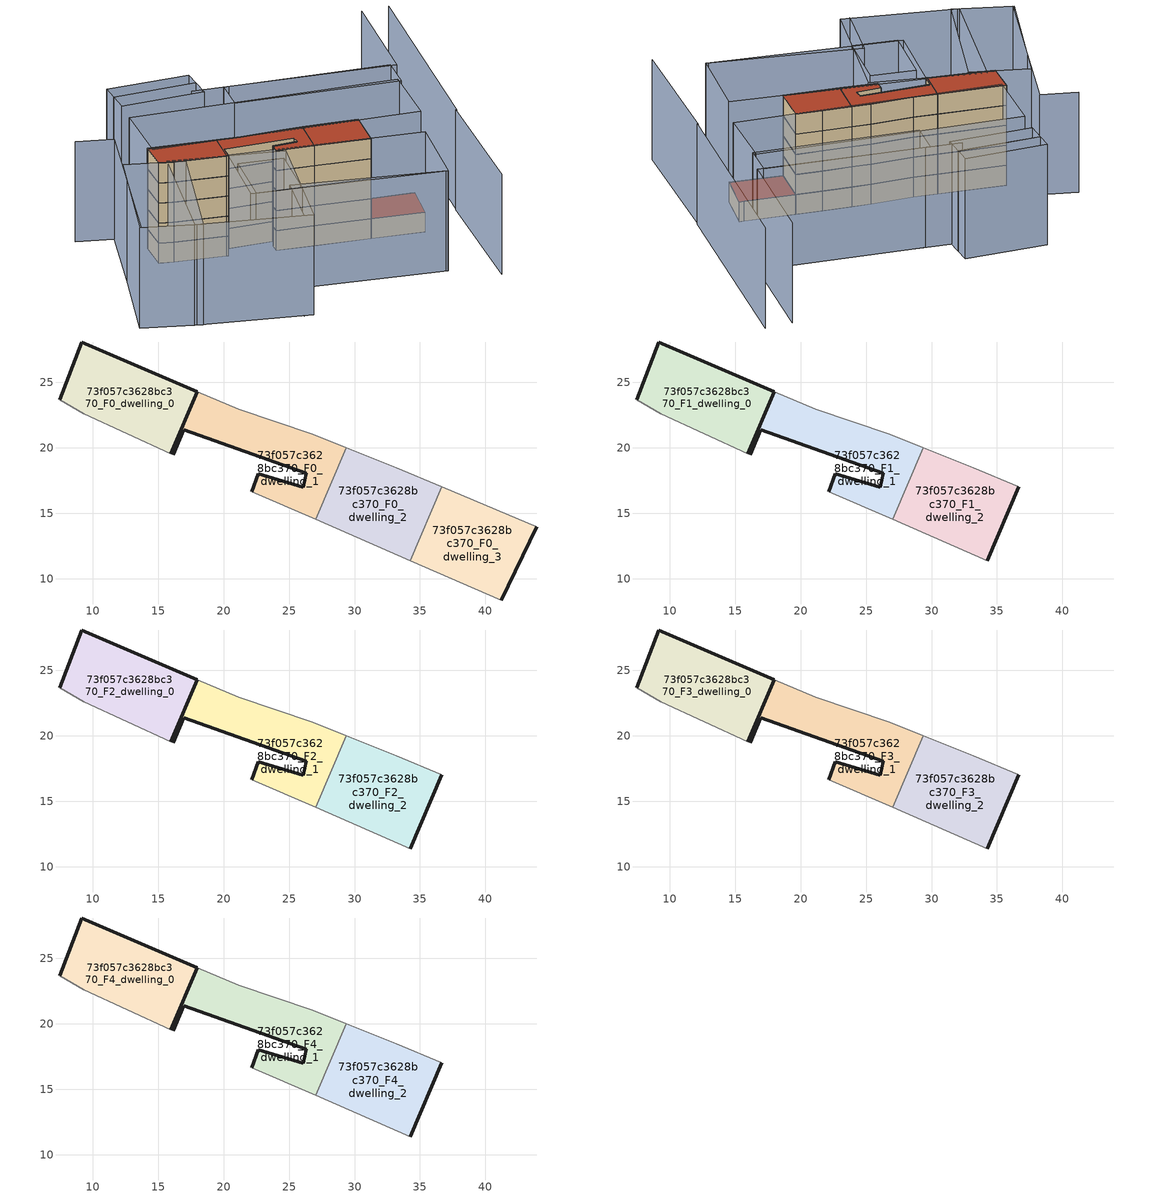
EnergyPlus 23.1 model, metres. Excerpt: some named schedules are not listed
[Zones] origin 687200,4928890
73f057c3628bc370_F0_dwelling_0
 floor ground (EU_floor_Construction): 15.96,19.54 17.98,24.29 9.14,28.08 7.47,23.66 9.32,22.6 z0
 wall outside (EU_wall_Construction): 7.47,23.66 9.14,28.08 17.98,24.29 15.96,19.54 z0:3
 wall adiabatic (EU_wall_Construction): 15.96,19.54 9.32,22.6 7.47,23.66 z0:3
73f057c3628bc370_F0_dwelling_1
 floor ground (EU_floor_Construction): 27.02,14.52 29.36,19.99 26.81,21.02 21.14,22.93 17.98,24.29 15.96,19.54 16.17,19.45 16.96,21.37 26.32,18.07 26.09,17 22.65,18.03 22.13,16.65 z0
 wall outside (EU_wall_Construction): 22.13,16.65 22.65,18.03 26.09,17 26.32,18.07 16.96,21.37 16.17,19.45 / 15.96,19.54 17.98,24.29 z0:3
 wall adiabatic (EU_wall_Construction): 16.17,19.45 15.96,19.54 / 17.98,24.29 21.14,22.93 26.81,21.02 29.36,19.99 / 27.02,14.52 22.13,16.65 z0:3
 wall to 73f057c3628bc370_F0_dwelling_2 (EU_wall_Construction): 29.36,19.99 27.02,14.52 z0:3
73f057c3628bc370_F0_dwelling_2
 floor ground (EU_floor_Construction): 34.26,11.38 36.65,17 33.17,18.46 29.36,19.99 27.02,14.52 z0
 wall adiabatic (EU_wall_Construction): 34.26,11.38 27.02,14.52 / 29.36,19.99 33.17,18.46 36.65,17 z0:3
 wall to 73f057c3628bc370_F0_dwelling_3 (EU_wall_Construction): 36.65,17 34.26,11.38 z0:3
73f057c3628bc370_F0_dwelling_3
 floor ground (EU_floor_Construction): 41.19,8.37 43.93,13.96 43.25,14.25 36.65,17 34.26,11.38 z0
 wall outside (EU_wall_Construction): 43.93,13.96 41.19,8.37 z0:3
 wall adiabatic (EU_wall_Construction): 41.19,8.37 34.26,11.38 / 36.65,17 43.25,14.25 43.93,13.96 z0:3
 roof outside (EU_roof_Construction): 43.25,14.25 43.93,13.96 41.19,8.37 34.26,11.38 36.65,17 z3
73f057c3628bc370_F1_dwelling_0
 floor to 73f057c3628bc370_F0_dwelling_0 (EU_floor_Construction): 15.96,19.54 17.98,24.29 9.14,28.08 7.47,23.66 9.32,22.6 z3
 wall outside (EU_wall_Construction): 7.47,23.66 9.14,28.08 17.98,24.29 15.96,19.54 z3:6
 wall adiabatic (EU_wall_Construction): 15.96,19.54 9.32,22.6 7.47,23.66 z3:6
73f057c3628bc370_F1_dwelling_1
 floor to 73f057c3628bc370_F0_dwelling_1 (EU_floor_Construction): 27.02,14.52 29.36,19.99 26.81,21.02 21.14,22.93 17.98,24.29 15.96,19.54 16.17,19.45 16.96,21.37 26.32,18.07 26.09,17 22.65,18.03 22.13,16.65 z3
 wall outside (EU_wall_Construction): 22.13,16.65 22.65,18.03 26.09,17 26.32,18.07 16.96,21.37 16.17,19.45 / 15.96,19.54 17.98,24.29 z3:6
 wall adiabatic (EU_wall_Construction): 16.17,19.45 15.96,19.54 / 17.98,24.29 21.14,22.93 26.81,21.02 29.36,19.99 / 27.02,14.52 22.13,16.65 z3:6
 wall to 73f057c3628bc370_F1_dwelling_2 (EU_wall_Construction): 29.36,19.99 27.02,14.52 z3:6
73f057c3628bc370_F1_dwelling_2
 floor to 73f057c3628bc370_F0_dwelling_2 (EU_floor_Construction): 34.26,11.38 36.65,17 33.17,18.46 29.36,19.99 27.02,14.52 z3
 wall outside (EU_wall_Construction): 36.65,17 34.26,11.38 z3:6
 wall adiabatic (EU_wall_Construction): 34.26,11.38 27.02,14.52 / 29.36,19.99 33.17,18.46 36.65,17 z3:6
73f057c3628bc370_F2_dwelling_0
 floor to 73f057c3628bc370_F1_dwelling_0 (EU_floor_Construction): 15.96,19.54 17.98,24.29 9.14,28.08 7.47,23.66 9.32,22.6 z6
 wall outside (EU_wall_Construction): 7.47,23.66 9.14,28.08 17.98,24.29 15.96,19.54 z6:9
 wall adiabatic (EU_wall_Construction): 15.96,19.54 9.32,22.6 7.47,23.66 z6:9
73f057c3628bc370_F2_dwelling_1
 floor to 73f057c3628bc370_F1_dwelling_1 (EU_floor_Construction): 27.02,14.52 29.36,19.99 26.81,21.02 21.14,22.93 17.98,24.29 15.96,19.54 16.17,19.45 16.96,21.37 26.32,18.07 26.09,17 22.65,18.03 22.13,16.65 z6
 wall outside (EU_wall_Construction): 22.13,16.65 22.65,18.03 26.09,17 26.32,18.07 16.96,21.37 16.17,19.45 / 15.96,19.54 17.98,24.29 z6:9
 wall adiabatic (EU_wall_Construction): 16.17,19.45 15.96,19.54 / 17.98,24.29 21.14,22.93 26.81,21.02 29.36,19.99 / 27.02,14.52 22.13,16.65 z6:9
 wall to 73f057c3628bc370_F2_dwelling_2 (EU_wall_Construction): 29.36,19.99 27.02,14.52 z6:9
73f057c3628bc370_F2_dwelling_2
 floor to 73f057c3628bc370_F1_dwelling_2 (EU_floor_Construction): 34.26,11.38 36.65,17 33.17,18.46 29.36,19.99 27.02,14.52 z6
 wall outside (EU_wall_Construction): 36.65,17 34.26,11.38 z6:9
 wall adiabatic (EU_wall_Construction): 34.26,11.38 27.02,14.52 / 29.36,19.99 33.17,18.46 36.65,17 z6:9
73f057c3628bc370_F3_dwelling_0
 floor to 73f057c3628bc370_F2_dwelling_0 (EU_floor_Construction): 15.96,19.54 17.98,24.29 9.14,28.08 7.47,23.66 9.32,22.6 z9
 wall outside (EU_wall_Construction): 7.47,23.66 9.14,28.08 17.98,24.29 15.96,19.54 z9:12
 wall adiabatic (EU_wall_Construction): 15.96,19.54 9.32,22.6 7.47,23.66 z9:12
73f057c3628bc370_F3_dwelling_1
 floor to 73f057c3628bc370_F2_dwelling_1 (EU_floor_Construction): 27.02,14.52 29.36,19.99 26.81,21.02 21.14,22.93 17.98,24.29 15.96,19.54 16.17,19.45 16.96,21.37 26.32,18.07 26.09,17 22.65,18.03 22.13,16.65 z9
 wall outside (EU_wall_Construction): 22.13,16.65 22.65,18.03 26.09,17 26.32,18.07 16.96,21.37 16.17,19.45 / 15.96,19.54 17.98,24.29 z9:12
 wall adiabatic (EU_wall_Construction): 16.17,19.45 15.96,19.54 / 17.98,24.29 21.14,22.93 26.81,21.02 29.36,19.99 / 27.02,14.52 22.13,16.65 z9:12
 wall to 73f057c3628bc370_F3_dwelling_2 (EU_wall_Construction): 29.36,19.99 27.02,14.52 z9:12
73f057c3628bc370_F3_dwelling_2
 floor to 73f057c3628bc370_F2_dwelling_2 (EU_floor_Construction): 34.26,11.38 36.65,17 33.17,18.46 29.36,19.99 27.02,14.52 z9
 wall outside (EU_wall_Construction): 36.65,17 34.26,11.38 z9:12
 wall adiabatic (EU_wall_Construction): 34.26,11.38 27.02,14.52 / 29.36,19.99 33.17,18.46 36.65,17 z9:12
73f057c3628bc370_F4_dwelling_0
 floor to 73f057c3628bc370_F3_dwelling_0 (EU_floor_Construction): 15.96,19.54 17.98,24.29 9.14,28.08 7.47,23.66 9.32,22.6 z12
 wall outside (EU_wall_Construction): 7.47,23.66 9.14,28.08 17.98,24.29 15.96,19.54 z12:15
 wall adiabatic (EU_wall_Construction): 15.96,19.54 9.32,22.6 7.47,23.66 z12:15
 roof outside (EU_roof_Construction): 17.98,24.29 15.96,19.54 9.32,22.6 7.47,23.66 9.14,28.08 z15
73f057c3628bc370_F4_dwelling_1
 floor to 73f057c3628bc370_F3_dwelling_1 (EU_floor_Construction): 27.02,14.52 29.36,19.99 26.81,21.02 21.14,22.93 17.98,24.29 15.96,19.54 16.17,19.45 16.96,21.37 26.32,18.07 26.09,17 22.65,18.03 22.13,16.65 z12
 wall outside (EU_wall_Construction): 22.13,16.65 22.65,18.03 26.09,17 26.32,18.07 16.96,21.37 16.17,19.45 / 15.96,19.54 17.98,24.29 z12:15
 wall adiabatic (EU_wall_Construction): 16.17,19.45 15.96,19.54 / 17.98,24.29 21.14,22.93 26.81,21.02 29.36,19.99 / 27.02,14.52 22.13,16.65 z12:15
 wall to 73f057c3628bc370_F4_dwelling_2 (EU_wall_Construction): 29.36,19.99 27.02,14.52 z12:15
 roof outside (EU_roof_Construction): 26.81,21.02 29.36,19.99 27.02,14.52 22.13,16.65 22.65,18.03 26.09,17 26.32,18.07 16.96,21.37 16.17,19.45 15.96,19.54 17.98,24.29 21.14,22.93 z15
73f057c3628bc370_F4_dwelling_2
 floor to 73f057c3628bc370_F3_dwelling_2 (EU_floor_Construction): 34.26,11.38 36.65,17 33.17,18.46 29.36,19.99 27.02,14.52 z12
 wall outside (EU_wall_Construction): 36.65,17 34.26,11.38 z12:15
 wall adiabatic (EU_wall_Construction): 34.26,11.38 27.02,14.52 / 29.36,19.99 33.17,18.46 36.65,17 z12:15
 roof outside (EU_roof_Construction): 36.65,17 34.26,11.38 27.02,14.52 29.36,19.99 33.17,18.46 z15
shading: 41.1,-8.01 48.61,11.02 / 12.5,-1.13 16.9,7.34 / 16.9,7.34 36.08,-2.62 / 2.95,35.85 7.47,33.09 / 7.47,33.09 -6.63,10.05 / 48.68,10.87 61.5,41 / 57.69,42.09 51.12,26.54 / 51.12,26.54 24.71,37.71 / 36.19,-2.66 11.24,8.67 / 11.24,8.67 16.25,19.7 / 16.25,19.7 41.19,8.37 / 41.19,8.37 36.19,-2.66 / 13.8,-1.54 -0.53,6.13 / -0.53,6.13 8.73,23.43 / 8.73,23.43 23.06,15.76 / 23.06,15.76 13.8,-1.54 / 15.64,16.84 21.49,14.23 / 21.49,14.23 17.68,5.69 / 17.68,5.69 11.83,8.3 / 11.83,8.3 15.64,16.84 / -6.82,10.13 3.42,26.33 / 3.42,26.33 10.65,21.76 / 10.65,21.76 0.41,5.56 / 0.41,5.56 -6.82,10.13 / 28.78,35.98 50.37,27.11 / 50.37,27.11 48.43,22.37 / 48.43,22.37 26.83,31.25 / 26.83,31.25 28.78,35.98 / 13.17,36.85 48.38,23.05 / 48.38,23.05 44.7,13.66 / 44.7,13.66 9.49,27.46 / 9.49,27.46 13.17,36.85 / 25.87,36.56 14.57,40.13 / 14.57,40.13 15.46,42.94 / 15.46,42.94 26.76,39.37 / 26.76,39.37 25.87,36.56 / 26.71,39.35 15.48,42.94 / 15.48,42.94 16.26,45.37 / 16.26,45.37 27.49,41.78 / 27.49,41.78 26.71,39.35 z0:15
[Building]
EU S2 Campaign: North Axis=0; Terrain=City; Solar Distribution=FullExterior
[Site:Location]
Bologna: Latitude=44.5; Longitude=11.25; Time Zone=1; Elevation=37
[SizingPeriod:WeatherFileDays]
AnnualSizingPeriod: Begin Month=1; Begin Day of Month=1; End Month=12; End Day of Month=31; Day of Week for Start Day=Monday; Use Weather File Daylight Saving Period=No; Use Weather File Rain and Snow Indicators=No
[MATERIAL]
EU_InternalMass_Material: Roughness=MediumRough; Thickness=0.1; Conductivity=1; Density=1800; Specific Heat=900; Thermal Absorptance=0.9; Solar Absorptance=0.7; Visible Absorptance=0.7
[MATERIAL:NOMASS] Roughness=MediumRough; Thermal Absorptance=0.9; Solar Absorptance=0.7; Visible Absorptance=0.7
Name | Thermal Resistance
EU_wall_NoMass | 0.905828
EU_roof_NoMass | 0.37593
EU_floor_NoMass | 0.67114
[CONSTRUCTION]
EU_wall_Construction: EU_wall_NoMass
EU_roof_Construction: EU_roof_NoMass
EU_floor_Construction: EU_floor_NoMass
EU_InternalMass_Construction: EU_InternalMass_Material
[ZONE] Type=1; Multiplier=1; Ceiling Height=autocalculate; Floor Area=autocalculate; Part of Total Floor Area=Yes
Name | Volume
73f057c3628bc370_F0_dwelling_0 | 142.961
73f057c3628bc370_F1_dwelling_0; 73f057c3628bc370_F2_dwelling_0; 73f057c3628bc370_F3_dwelling_0; 73f057c3628bc370_F4_dwelling_0 | 142.963
73f057c3628bc370_F0_dwelling_1; 73f057c3628bc370_F1_dwelling_1; 73f057c3628bc370_F2_dwelling_1; 73f057c3628bc370_F3_dwelling_1; 73f057c3628bc370_F4_dwelling_1 | 142.949
73f057c3628bc370_F0_dwelling_2; 73f057c3628bc370_F1_dwelling_2; 73f057c3628bc370_F2_dwelling_2; 73f057c3628bc370_F3_dwelling_2; 73f057c3628bc370_F4_dwelling_2 | 142.964
73f057c3628bc370_F0_dwelling_3 | 142.948
[INTERNALMASS] Construction=EU_InternalMass_Construction
Name | Zone or ZoneList | Surface Area
73f057c3628bc370_F0_dwelling_0_EU_InternalMass | 73f057c3628bc370_F0_dwelling_0 | 47.6538
73f057c3628bc370_F0_dwelling_1_EU_InternalMass | 73f057c3628bc370_F0_dwelling_1 | 47.6499
73f057c3628bc370_F0_dwelling_2_EU_InternalMass | 73f057c3628bc370_F0_dwelling_2 | 47.6547
73f057c3628bc370_F0_dwelling_3_EU_InternalMass | 73f057c3628bc370_F0_dwelling_3 | 47.6493
73f057c3628bc370_F1_dwelling_0_EU_InternalMass | 73f057c3628bc370_F1_dwelling_0 | 63.535
73f057c3628bc370_F1_dwelling_1_EU_InternalMass | 73f057c3628bc370_F1_dwelling_1 | 63.5354
73f057c3628bc370_F1_dwelling_2_EU_InternalMass | 73f057c3628bc370_F1_dwelling_2 | 63.5406
73f057c3628bc370_F2_dwelling_0_EU_InternalMass | 73f057c3628bc370_F2_dwelling_0 | 63.535
73f057c3628bc370_F2_dwelling_1_EU_InternalMass | 73f057c3628bc370_F2_dwelling_1 | 63.5354
73f057c3628bc370_F2_dwelling_2_EU_InternalMass | 73f057c3628bc370_F2_dwelling_2 | 63.5406
73f057c3628bc370_F3_dwelling_0_EU_InternalMass | 73f057c3628bc370_F3_dwelling_0 | 63.535
73f057c3628bc370_F3_dwelling_1_EU_InternalMass | 73f057c3628bc370_F3_dwelling_1 | 63.5354
73f057c3628bc370_F3_dwelling_2_EU_InternalMass | 73f057c3628bc370_F3_dwelling_2 | 63.5406
73f057c3628bc370_F4_dwelling_0_EU_InternalMass | 73f057c3628bc370_F4_dwelling_0 | 63.535
73f057c3628bc370_F4_dwelling_1_EU_InternalMass | 73f057c3628bc370_F4_dwelling_1 | 63.5354
73f057c3628bc370_F4_dwelling_2_EU_InternalMass | 73f057c3628bc370_F4_dwelling_2 | 63.5406
[OTHEREQUIPMENT] Fuel Type=Electricity; Design Level Calculation Method=Watts/Area; Power per Zone Floor Area=1; Fraction Latent=0; Fraction Radiant=0; Fraction Lost=0; Carbon Dioxide Generation Rate=0; EndUse Subcategory=EU_Step8_InternalGains
Name | Zone or ZoneList or Space or SpaceList | Schedule
EU_Step8_InternalGain_73f057c3628bc370_F0_dwelling_0_f000 | 73f057c3628bc370_F0_dwelling_0 | EU_Step8_GainSchedule_73f057c3628bc370_F0_dwelling_0_f000
EU_Step8_InternalGain_73f057c3628bc370_F0_dwelling_1_f000 | 73f057c3628bc370_F0_dwelling_1 | EU_Step8_GainSchedule_73f057c3628bc370_F0_dwelling_1_f000
EU_Step8_InternalGain_73f057c3628bc370_F0_dwelling_2_f000 | 73f057c3628bc370_F0_dwelling_2 | EU_Step8_GainSchedule_73f057c3628bc370_F0_dwelling_2_f000
EU_Step8_InternalGain_73f057c3628bc370_F0_dwelling_3_f000 | 73f057c3628bc370_F0_dwelling_3 | EU_Step8_GainSchedule_73f057c3628bc370_F0_dwelling_3_f000
EU_Step8_InternalGain_73f057c3628bc370_F1_dwelling_0_f000 | 73f057c3628bc370_F1_dwelling_0 | EU_Step8_GainSchedule_73f057c3628bc370_F1_dwelling_0_f000
EU_Step8_InternalGain_73f057c3628bc370_F1_dwelling_1_f000 | 73f057c3628bc370_F1_dwelling_1 | EU_Step8_GainSchedule_73f057c3628bc370_F1_dwelling_1_f000
EU_Step8_InternalGain_73f057c3628bc370_F1_dwelling_2_f000 | 73f057c3628bc370_F1_dwelling_2 | EU_Step8_GainSchedule_73f057c3628bc370_F1_dwelling_2_f000
EU_Step8_InternalGain_73f057c3628bc370_F2_dwelling_0_f000 | 73f057c3628bc370_F2_dwelling_0 | EU_Step8_GainSchedule_73f057c3628bc370_F2_dwelling_0_f000
EU_Step8_InternalGain_73f057c3628bc370_F2_dwelling_1_f000 | 73f057c3628bc370_F2_dwelling_1 | EU_Step8_GainSchedule_73f057c3628bc370_F2_dwelling_1_f000
EU_Step8_InternalGain_73f057c3628bc370_F2_dwelling_2_f000 | 73f057c3628bc370_F2_dwelling_2 | EU_Step8_GainSchedule_73f057c3628bc370_F2_dwelling_2_f000
EU_Step8_InternalGain_73f057c3628bc370_F3_dwelling_0_f000 | 73f057c3628bc370_F3_dwelling_0 | EU_Step8_GainSchedule_73f057c3628bc370_F3_dwelling_0_f000
EU_Step8_InternalGain_73f057c3628bc370_F3_dwelling_1_f000 | 73f057c3628bc370_F3_dwelling_1 | EU_Step8_GainSchedule_73f057c3628bc370_F3_dwelling_1_f000
EU_Step8_InternalGain_73f057c3628bc370_F3_dwelling_2_f000 | 73f057c3628bc370_F3_dwelling_2 | EU_Step8_GainSchedule_73f057c3628bc370_F3_dwelling_2_f000
EU_Step8_InternalGain_73f057c3628bc370_F4_dwelling_0_f000 | 73f057c3628bc370_F4_dwelling_0 | EU_Step8_GainSchedule_73f057c3628bc370_F4_dwelling_0_f000
EU_Step8_InternalGain_73f057c3628bc370_F4_dwelling_1_f000 | 73f057c3628bc370_F4_dwelling_1 | EU_Step8_GainSchedule_73f057c3628bc370_F4_dwelling_1_f000
EU_Step8_InternalGain_73f057c3628bc370_F4_dwelling_2_f000 | 73f057c3628bc370_F4_dwelling_2 | EU_Step8_GainSchedule_73f057c3628bc370_F4_dwelling_2_f000
[ZONEVENTILATION:DESIGNFLOWRATE] Schedule=EU_AlwaysOn; Design Flow Rate Calculation Method=AirChanges/Hour; Air Changes per Hour=0.73129; Ventilation Type=Natural; Fan Pressure Rise=0; Fan Total Efficiency=1; Constant Term Coefficient=1; Temperature Term Coefficient=0; Velocity Term Coefficient=0; Velocity Squared Term Coefficient=0; Minimum Indoor Temperature=-100; Maximum Indoor Temperature=100; Delta Temperature=-100; Minimum Outdoor Temperature=-100; Maximum Outdoor Temperature=100; Maximum Wind Speed=40
Name | Zone or ZoneList or Space or SpaceList
EU_ConstantAir_73f057c3628bc370_F0_dwelling_0 | 73f057c3628bc370_F0_dwelling_0
EU_ConstantAir_73f057c3628bc370_F0_dwelling_1 | 73f057c3628bc370_F0_dwelling_1
EU_ConstantAir_73f057c3628bc370_F0_dwelling_2 | 73f057c3628bc370_F0_dwelling_2
EU_ConstantAir_73f057c3628bc370_F0_dwelling_3 | 73f057c3628bc370_F0_dwelling_3
EU_ConstantAir_73f057c3628bc370_F1_dwelling_0 | 73f057c3628bc370_F1_dwelling_0
EU_ConstantAir_73f057c3628bc370_F1_dwelling_1 | 73f057c3628bc370_F1_dwelling_1
EU_ConstantAir_73f057c3628bc370_F1_dwelling_2 | 73f057c3628bc370_F1_dwelling_2
EU_ConstantAir_73f057c3628bc370_F2_dwelling_0 | 73f057c3628bc370_F2_dwelling_0
EU_ConstantAir_73f057c3628bc370_F2_dwelling_1 | 73f057c3628bc370_F2_dwelling_1
EU_ConstantAir_73f057c3628bc370_F2_dwelling_2 | 73f057c3628bc370_F2_dwelling_2
EU_ConstantAir_73f057c3628bc370_F3_dwelling_0 | 73f057c3628bc370_F3_dwelling_0
EU_ConstantAir_73f057c3628bc370_F3_dwelling_1 | 73f057c3628bc370_F3_dwelling_1
EU_ConstantAir_73f057c3628bc370_F3_dwelling_2 | 73f057c3628bc370_F3_dwelling_2
EU_ConstantAir_73f057c3628bc370_F4_dwelling_0 | 73f057c3628bc370_F4_dwelling_0
EU_ConstantAir_73f057c3628bc370_F4_dwelling_1 | 73f057c3628bc370_F4_dwelling_1
EU_ConstantAir_73f057c3628bc370_F4_dwelling_2 | 73f057c3628bc370_F4_dwelling_2
[HVACTEMPLATE:THERMOSTAT] Constant Heating Setpoint=20; Constant Cooling Setpoint=50
EU_HeatOnly_73f057c3628bc370_F0_dwelling_0; EU_HeatOnly_73f057c3628bc370_F0_dwelling_1; EU_HeatOnly_73f057c3628bc370_F0_dwelling_2; EU_HeatOnly_73f057c3628bc370_F0_dwelling_3; EU_HeatOnly_73f057c3628bc370_F1_dwelling_0; EU_HeatOnly_73f057c3628bc370_F1_dwelling_1; EU_HeatOnly_73f057c3628bc370_F1_dwelling_2; EU_HeatOnly_73f057c3628bc370_F2_dwelling_0; EU_HeatOnly_73f057c3628bc370_F2_dwelling_1; EU_HeatOnly_73f057c3628bc370_F2_dwelling_2; EU_HeatOnly_73f057c3628bc370_F3_dwelling_0; EU_HeatOnly_73f057c3628bc370_F3_dwelling_1; EU_HeatOnly_73f057c3628bc370_F3_dwelling_2; EU_HeatOnly_73f057c3628bc370_F4_dwelling_0; EU_HeatOnly_73f057c3628bc370_F4_dwelling_1; EU_HeatOnly_73f057c3628bc370_F4_dwelling_2
[HVACTEMPLATE:ZONE:IDEALLOADSAIRSYSTEM] System Availability Schedule=EU_AlwaysOn; Maximum Heating Supply Air Temperature=50; Minimum Cooling Supply Air Temperature=13; Maximum Heating Supply Air Humidity Ratio=0.0156; Minimum Cooling Supply Air Humidity Ratio=0.0077; Heating Limit=NoLimit; Cooling Limit=NoLimit; Heating Availability Schedule=EU_AlwaysOn; Cooling Availability Schedule=EU_CoolingOff; Dehumidification Control Type=ConstantSensibleHeatRatio; Cooling Sensible Heat Ratio=0.7; Dehumidification Setpoint=60; Humidification Control Type=None; Humidification Setpoint=30; Outdoor Air Method=None; Outdoor Air Flow Rate per Person=0.00944; Outdoor Air Flow Rate per Zone Floor Area=0; Outdoor Air Flow Rate per Zone=0; Demand Controlled Ventilation Type=None; Outdoor Air Economizer Type=NoEconomizer; Heat Recovery Type=None; Sensible Heat Recovery Effectiveness=0.7; Latent Heat Recovery Effectiveness=0.65
Name | Template Thermostat
73f057c3628bc370_F0_dwelling_0 | EU_HeatOnly_73f057c3628bc370_F0_dwelling_0
73f057c3628bc370_F0_dwelling_1 | EU_HeatOnly_73f057c3628bc370_F0_dwelling_1
73f057c3628bc370_F0_dwelling_2 | EU_HeatOnly_73f057c3628bc370_F0_dwelling_2
73f057c3628bc370_F0_dwelling_3 | EU_HeatOnly_73f057c3628bc370_F0_dwelling_3
73f057c3628bc370_F1_dwelling_0 | EU_HeatOnly_73f057c3628bc370_F1_dwelling_0
73f057c3628bc370_F1_dwelling_1 | EU_HeatOnly_73f057c3628bc370_F1_dwelling_1
